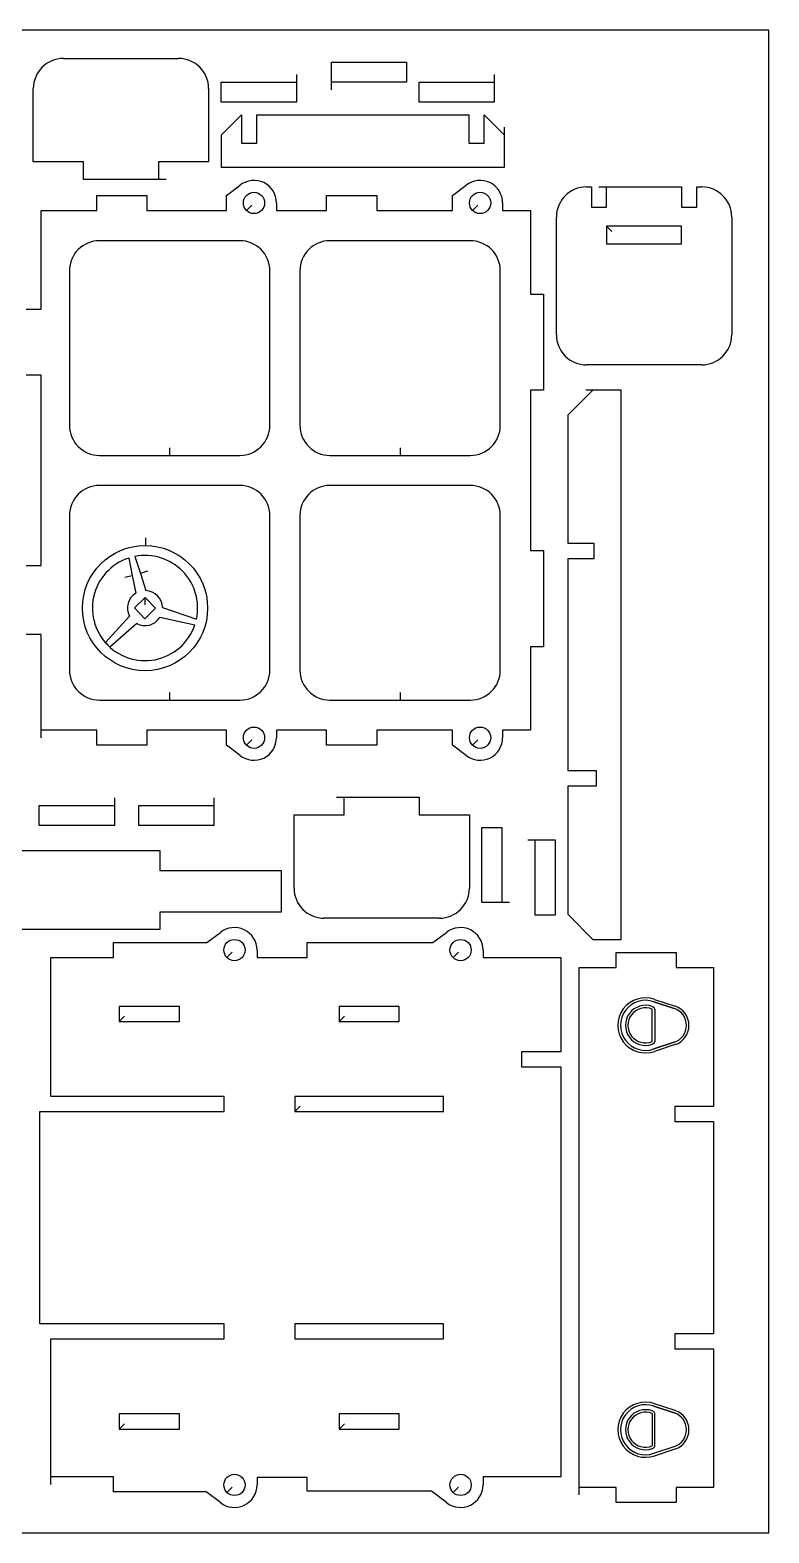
# Model space of a CAD drawing. Extents: x 0 to 667, y 0 to 500.
# Drawn here: x 420.8 to 666.6, y 0 to 500 of the extents above; entities that cross this region are included whole.
import ezdxf

# ---------------------------------------------------------------- set-up
doc = ezdxf.new("R2010")
doc.units = 0
doc.header["$MEASUREMENT"] = 0
for name, color, linetype in [('01', 5, 'Continuous'), ('02', 1, 'Continuous'), ('DEFAULT', 7, 'Continuous')]:
    doc.layers.add(name, color=color, linetype=linetype)

msp = doc.modelspace()

# ---------------------------------------------------------------- linework, layer by layer
at = {"layer": '01'}
msp.add_lwpolyline([(0, 0), (666.64, 0), (666.64, 499.98), (0, 499.98)], close=True, dxfattribs=at)
at = {"layer": '02'}
for p, q in [((627.8, 175.14), (628.05, 175.06)), ((627.8, 175.14), (628.05, 175.06)), ((628.35, 176.71), (635.14, 174.48)), ((635.14, 174.48), (628.35, 176.71)), ((628.62, 177.5), (635.4, 175.27)), ((627.8, 163.47), (627.8, 174.25)), ((628.63, 174.26), (628.63, 163.46)), ((628.63, 174.26), (628.63, 163.46)), ((628.05, 162.66), (627.8, 162.58)), ((628.05, 162.66), (627.8, 162.58)), ((635.14, 163.24), (628.35, 161.01)), ((628.35, 161.01), (635.14, 163.24)), ((635.4, 162.45), (628.62, 160.22)), ((628.05, 40.54), (627.8, 40.62)), ((628.05, 40.54), (627.8, 40.62)), ((635.14, 39.96), (628.35, 42.19)), ((628.35, 42.19), (635.14, 39.96)), ((635.4, 40.75), (628.62, 42.98)), ((627.8, 39.73), (627.8, 28.95)), ((628.63, 28.94), (628.63, 39.74)), ((628.63, 28.94), (628.63, 39.74)), ((627.8, 28.06), (628.05, 28.14)), ((627.8, 28.06), (628.05, 28.14)), ((628.35, 26.49), (635.14, 28.72)), ((628.62, 25.7), (635.4, 27.93))]:
    msp.add_line(p, q, dxfattribs=at)
for centre, radius, start, end in [((625.57, 168.86), 9.17, 70.516, 289.484), ((625.57, 168.86), 8.33, 70.4536, 289.5464), ((625.57, 168.86), 8.33, 70.4536, 289.5464), ((625.57, 168.86), 6.67, 70.4536, 289.5464), ((625.57, 168.86), 6.67, 70.4536, 289.5464), ((627.8, 174.26), 0.833, 0, 72.5226), ((627.8, 174.26), 0.833, 0, 72.5226), ((633.29, 168.86), 6.75, 288.2046, 71.7954), ((625.57, 168.86), 5.83, 67.5197, 292.4803), ((633.29, 168.86), 5.92, 288.1866, 71.7773), ((633.29, 168.86), 5.92, 288.1866, 71.7773), ((627.8, 163.46), 0.833, 287.4774, 0), ((627.8, 163.46), 0.833, 287.4774, 0), ((625.57, 34.34), 9.17, 70.516, 289.484), ((625.57, 34.34), 8.33, 70.4536, 289.5464), ((625.57, 34.34), 8.33, 70.4536, 289.5464), ((625.57, 34.34), 6.67, 70.4536, 289.5464), ((625.57, 34.34), 6.67, 70.4536, 289.5464), ((625.57, 34.34), 5.83, 67.5197, 292.4803), ((627.8, 39.74), 0.833, 0, 72.5226), ((627.8, 39.74), 0.833, 0, 72.5226), ((633.29, 34.34), 6.75, 288.2046, 71.7954), ((633.29, 34.34), 5.92, 288.2227, 71.8134), ((633.29, 34.34), 5.92, 288.2227, 71.8134), ((627.8, 28.94), 0.833, 287.4774, 0)]:
    msp.add_arc(centre, radius, start, end, dxfattribs=at)
at = {"layer": 'DEFAULT'}
for p, q in [((431.92, 490.52), (470.25, 490.52)), ((509.42, 485.14), (509.42, 482.64)), ((521.09, 482.64), (521.09, 489.31)), ((521.09, 489.31), (546.09, 489.31)), ((546.09, 489.31), (546.09, 482.64)), ((575.26, 485.14), (575.26, 482.64)), ((421.92, 456.09), (421.92, 480.52)), ((480.25, 480.52), (480.25, 456.09)), ((484.42, 475.97), (484.42, 482.64)), ((484.42, 482.64), (509.42, 482.64)), ((509.42, 482.64), (509.42, 475.97)), ((521.09, 480.14), (521.09, 482.64)), ((546.09, 482.64), (521.09, 482.64)), ((550.26, 475.97), (550.26, 482.64)), ((550.26, 482.64), (575.26, 482.64)), ((575.26, 482.64), (575.26, 475.97)), ((509.42, 475.97), (484.42, 475.97)), ((575.26, 475.97), (550.26, 475.97)), ((484.56, 465.14), (491.23, 471.8)), ((491.23, 471.8), (491.23, 462.37)), ((496.23, 462.37), (496.23, 471.8)), ((496.23, 471.8), (566.85, 471.8)), ((566.85, 471.8), (566.85, 462.37)), ((571.85, 462.37), (571.85, 471.8)), ((571.85, 471.8), (578.52, 465.14)), ((484.56, 454.28), (484.56, 465.14)), ((578.52, 467.64), (578.52, 465.14)), ((578.52, 465.14), (578.52, 454.28)), ((491.23, 462.37), (496.23, 462.37)), ((566.85, 462.37), (571.85, 462.37)), ((438.58, 456.09), (421.92, 456.09)), ((438.58, 450.26), (438.58, 456.09)), ((480.25, 456.09), (463.58, 456.09)), ((463.58, 456.09), (463.58, 450.26)), ((463.58, 450.26), (438.58, 450.26)), ((466.08, 450.26), (463.58, 450.26)), ((578.52, 454.28), (484.56, 454.28)), ((486.18, 444.97), (490.68, 448.35)), ((561.38, 444.97), (565.89, 448.35)), ((605.93, 447.77), (607.6, 447.77)), ((607.6, 447.77), (607.6, 441.11)), ((610.1, 447.77), (612.6, 447.77)), ((612.6, 447.77), (637.6, 447.77)), ((612.6, 441.11), (612.6, 447.77)), ((637.6, 447.77), (637.6, 441.11)), ((642.6, 441.11), (642.6, 447.77)), ((642.6, 447.77), (644.26, 447.77)), ((443.03, 439.97), (443.03, 444.97)), ((443.03, 444.97), (459.7, 444.97)), ((459.7, 444.97), (459.7, 439.97)), ((486.18, 439.97), (486.18, 444.97)), ((494.61, 441.74), (492.84, 439.97)), ((502.84, 442.47), (502.84, 439.97)), ((519.49, 439.97), (519.49, 444.97)), ((519.49, 444.97), (536.15, 444.97)), ((536.15, 444.97), (536.15, 439.97)), ((561.38, 439.97), (561.38, 444.97)), ((569.82, 441.74), (568.05, 439.97)), ((578.05, 442.47), (578.05, 439.97)), ((607.6, 441.11), (612.6, 441.11)), ((637.6, 441.11), (642.6, 441.11)), ((424.52, 407.12), (424.52, 439.97)), ((424.52, 439.97), (443.03, 439.97)), ((459.7, 439.97), (486.18, 439.97)), ((502.84, 439.97), (519.49, 439.97)), ((536.15, 439.97), (561.38, 439.97)), ((578.05, 439.97), (587.27, 439.97)), ((587.27, 439.97), (587.27, 412.12)), ((595.93, 398.61), (595.93, 437.78)), ((654.26, 437.78), (654.26, 398.61)), ((614.36, 432.94), (612.6, 434.71)), ((612.6, 434.71), (612.6, 428.87)), ((637.6, 434.71), (612.6, 434.71)), ((637.6, 428.87), (637.6, 434.71)), ((490.61, 429.9), (443.94, 429.9)), ((567.27, 429.9), (520.6, 429.9)), ((612.6, 428.87), (637.6, 428.87)), ((433.94, 419.9), (433.94, 368.48)), ((500.61, 368.48), (500.61, 419.9)), ((510.6, 419.9), (510.6, 368.48)), ((577.27, 368.48), (577.27, 419.9)), ((587.27, 412.12), (591.62, 412.12)), ((591.62, 412.12), (591.62, 380.15)), ((419.59, 407.12), (424.52, 407.12)), ((424.52, 385.15), (419.59, 385.15)), ((424.52, 321.81), (424.52, 385.15)), ((644.26, 388.61), (605.93, 388.61)), ((591.62, 380.15), (587.27, 380.15)), ((587.27, 380.15), (587.27, 326.81)), ((599.87, 371.95), (608.2, 380.28)), ((605.7, 380.28), (608.2, 380.28)), ((608.2, 380.28), (617.39, 380.28)), ((617.39, 380.28), (617.39, 197.37)), ((599.87, 329.15), (599.87, 371.95)), ((467.27, 360.98), (467.27, 358.48)), ((543.94, 360.98), (543.94, 358.48)), ((443.94, 358.48), (467.27, 358.48)), ((467.27, 358.48), (490.61, 358.48)), ((520.6, 358.48), (543.94, 358.48)), ((543.94, 358.48), (567.27, 358.48)), ((490.61, 348.48), (443.94, 348.48)), ((567.27, 348.48), (520.6, 348.48)), ((433.94, 338.48), (433.94, 287.06)), ((500.61, 287.06), (500.61, 338.48)), ((510.6, 338.48), (510.6, 287.06)), ((577.27, 287.06), (577.27, 338.48)), ((459.28, 331.02), (459.26, 328.52)), ((587.27, 326.81), (591.62, 326.81)), ((591.62, 326.81), (591.62, 294.76)), ((608.47, 329.15), (599.87, 329.15)), ((608.47, 324.15), (608.47, 329.15)), ((419.59, 321.81), (424.52, 321.81)), ((453.7, 324.34), (454.85, 318.49)), ((455.71, 324.86), (457.55, 319.19)), ((599.87, 253.53), (599.87, 324.15)), ((599.87, 324.15), (608.47, 324.15)), ((452.39, 318.01), (454.85, 318.49)), ((454.85, 318.49), (455.99, 312.64)), ((459.93, 319.96), (457.55, 319.19)), ((457.55, 319.19), (459.39, 313.52)), ((459.11, 311.23), (455.55, 307.72)), ((459.09, 308.73), (459.11, 311.23)), ((462.62, 307.66), (459.11, 311.23)), ((453.88, 305.04), (445.9, 296.19)), ((455.55, 307.72), (459.05, 304.16)), ((459.05, 304.16), (462.62, 307.66)), ((464.91, 307.89), (476.19, 304.02)), ((456.34, 302.54), (447.35, 294.71)), ((475.64, 302.02), (463.97, 304.51)), ((424.52, 298.92), (419.59, 298.92)), ((424.52, 267.06), (424.52, 298.92)), ((591.62, 294.76), (587.27, 294.76)), ((587.27, 294.76), (587.27, 267.06)), ((443.94, 277.06), (467.27, 277.06)), ((467.27, 279.56), (467.27, 277.06)), ((467.27, 277.06), (490.61, 277.06)), ((520.6, 277.06), (543.94, 277.06)), ((543.94, 279.56), (543.94, 277.06)), ((543.94, 277.06), (567.27, 277.06)), ((424.52, 264.56), (424.52, 267.06)), ((443.03, 267.06), (424.52, 267.06)), ((443.03, 262.06), (443.03, 267.06)), ((486.18, 267.06), (459.7, 267.06)), ((459.7, 267.06), (459.7, 262.06)), ((486.18, 262.06), (486.18, 267.06)), ((519.49, 267.06), (502.84, 267.06)), ((502.84, 267.06), (502.84, 264.56)), ((519.49, 262.06), (519.49, 267.06)), ((561.38, 267.06), (536.15, 267.06)), ((536.15, 267.06), (536.15, 262.06)), ((561.38, 262.06), (561.38, 267.06)), ((587.27, 267.06), (578.05, 267.06)), ((578.05, 267.06), (578.05, 264.56)), ((459.7, 262.06), (443.03, 262.06)), ((490.68, 258.69), (486.18, 262.06)), ((494.61, 263.83), (492.84, 262.06)), ((536.15, 262.06), (519.49, 262.06)), ((565.89, 258.69), (561.38, 262.06)), ((569.82, 263.83), (568.05, 262.06)), ((609.3, 253.53), (599.87, 253.53)), ((609.3, 248.53), (609.3, 253.53)), ((599.87, 205.7), (599.87, 248.53)), ((599.87, 248.53), (609.3, 248.53)), ((423.92, 235.34), (423.92, 242.01)), ((423.92, 242.01), (448.92, 242.01)), ((448.92, 244.51), (448.92, 242.01)), ((448.92, 242.01), (448.92, 235.34)), ((457.02, 235.34), (457.02, 242.01)), ((457.02, 242.01), (482.02, 242.01)), ((482.02, 244.51), (482.02, 242.01)), ((482.02, 242.01), (482.02, 235.34)), ((522.82, 244.77), (525.32, 244.77)), ((525.32, 244.77), (550.31, 244.77)), ((525.32, 238.94), (525.32, 244.77)), ((550.31, 244.77), (550.31, 238.94)), ((448.92, 235.34), (423.92, 235.34)), ((482.02, 235.34), (457.02, 235.34)), ((508.65, 214.52), (508.65, 238.94)), ((508.65, 238.94), (525.32, 238.94)), ((550.31, 238.94), (566.98, 238.94)), ((566.98, 238.94), (566.98, 214.52)), ((571.15, 209.73), (571.15, 234.72)), ((571.15, 234.72), (577.82, 234.72)), ((577.82, 234.72), (577.82, 209.73)), ((586.39, 230.56), (588.89, 230.56)), ((588.89, 230.56), (595.56, 230.56)), ((588.89, 205.56), (588.89, 230.56)), ((595.56, 230.56), (595.56, 205.56)), ((417.84, 227), (464, 227)), ((464, 227), (464, 220.34)), ((464, 220.34), (504.33, 220.34)), ((504.33, 220.34), (504.33, 206.54)), ((504.33, 206.54), (464, 206.54)), ((464, 206.54), (464, 200.7)), ((577.82, 209.73), (571.15, 209.73)), ((580.32, 209.73), (577.82, 209.73)), ((595.56, 205.56), (588.89, 205.56)), ((608.2, 197.37), (599.87, 205.7)), ((464, 200.7), (417.84, 200.7)), ((556.98, 204.52), (518.65, 204.52)), ((448.59, 191.39), (448.59, 196.39)), ((448.59, 196.39), (479.68, 196.39)), ((479.68, 196.39), (484.18, 199.76)), ((513.01, 191.39), (513.01, 196.39)), ((513.01, 196.39), (554.88, 196.39)), ((554.88, 196.39), (559.39, 199.76)), ((617.39, 197.37), (608.2, 197.37)), ((427.76, 145.19), (427.76, 191.39)), ((427.76, 191.39), (448.59, 191.39)), ((488.11, 193.16), (486.34, 191.39)), ((496.34, 193.89), (496.34, 191.39)), ((496.34, 191.39), (513.01, 191.39)), ((563.32, 193.16), (561.55, 191.39)), ((571.55, 193.89), (571.55, 191.39)), ((571.55, 191.39), (597.36, 191.39)), ((597.36, 191.39), (597.36, 160.03)), ((615.82, 188.06), (615.82, 193.05)), ((615.82, 193.05), (635.82, 193.05)), ((635.82, 193.05), (635.82, 188.06)), ((603.48, 15.15), (603.48, 188.06)), ((603.48, 188.06), (615.82, 188.06)), ((635.82, 188.06), (648.15, 188.06)), ((648.15, 188.06), (648.15, 141.9)), ((470.5, 175.19), (450.5, 175.19)), ((450.5, 175.19), (450.5, 170.19)), ((470.5, 170.19), (470.5, 175.19)), ((543.68, 175.19), (523.68, 175.19)), ((523.68, 175.19), (523.68, 170.19)), ((543.68, 170.19), (543.68, 175.19)), ((452.27, 171.96), (450.5, 170.19)), ((450.5, 170.19), (470.5, 170.19)), ((525.45, 171.96), (523.68, 170.19)), ((523.68, 170.19), (543.68, 170.19)), ((597.36, 160.03), (584.34, 160.03)), ((584.34, 160.03), (584.34, 155.03)), ((584.34, 155.03), (597.36, 155.03)), ((597.36, 155.03), (597.36, 18.67)), ((485.43, 145.19), (427.76, 145.19)), ((485.43, 140.19), (485.43, 145.19)), ((558.38, 145.19), (508.97, 145.19)), ((508.97, 145.19), (508.97, 140.19)), ((558.38, 140.19), (558.38, 145.19)), ((424.07, 69.61), (424.07, 140.19)), ((424.07, 140.19), (485.43, 140.19)), ((510.74, 141.96), (508.97, 140.19)), ((508.97, 140.19), (558.38, 140.19)), ((648.15, 141.9), (635.36, 141.9)), ((635.36, 141.9), (635.36, 136.9)), ((635.36, 136.9), (648.15, 136.9)), ((648.15, 136.9), (648.15, 66.27)), ((485.43, 69.61), (424.07, 69.61)), ((485.43, 64.57), (485.43, 69.61)), ((512.33, 69.57), (508.97, 69.57)), ((508.97, 69.57), (508.97, 64.57)), ((558.38, 69.61), (512.33, 69.61)), ((512.33, 69.61), (512.33, 69.57)), ((514.83, 69.57), (512.33, 69.57)), ((558.38, 64.57), (558.38, 69.61)), ((648.15, 66.27), (635.36, 66.27)), ((635.36, 66.27), (635.36, 61.27)), ((427.76, 18.67), (427.76, 64.57)), ((427.76, 64.57), (485.43, 64.57)), ((508.97, 64.57), (558.38, 64.57)), ((635.36, 61.27), (648.15, 61.27)), ((648.15, 61.27), (648.15, 15.15)), ((470.5, 39.57), (450.5, 39.57)), ((450.5, 39.57), (450.5, 34.57)), ((452.27, 36.34), (450.5, 34.57)), ((470.5, 34.57), (470.5, 39.57)), ((543.68, 39.57), (523.68, 39.57)), ((523.68, 39.57), (523.68, 34.57)), ((525.45, 36.34), (523.68, 34.57)), ((543.68, 34.57), (543.68, 39.57)), ((450.5, 34.57), (470.5, 34.57)), ((523.68, 34.57), (543.68, 34.57)), ((427.76, 16.17), (427.76, 18.67)), ((448.59, 18.67), (427.76, 18.67)), ((448.59, 13.67), (448.59, 18.67)), ((488.11, 15.25), (486.34, 13.48)), ((513.01, 18.48), (496.34, 18.48)), ((496.34, 18.48), (496.34, 15.98)), ((513.01, 13.87), (513.01, 18.48)), ((563.32, 15.25), (561.55, 13.48)), ((597.36, 18.67), (571.55, 18.67)), ((571.55, 18.67), (571.55, 15.98)), ((603.48, 12.65), (603.48, 15.15)), ((615.82, 15.15), (603.48, 15.15)), ((615.82, 10.15), (615.82, 15.15)), ((648.15, 15.15), (635.82, 15.15)), ((635.82, 15.15), (635.82, 10.15)), ((479.42, 13.67), (448.59, 13.67)), ((484.18, 10.11), (479.42, 13.67)), ((554.37, 13.87), (513.01, 13.87)), ((559.39, 10.11), (554.37, 13.87)), ((635.82, 10.15), (615.82, 10.15))]:
    msp.add_line(p, q, dxfattribs=at)
for centre, radius in [((495.34, 442.47), 3.54), ((570.55, 442.47), 3.54), ((459.08, 307.69), 20.83), ((495.34, 264.56), 3.54), ((570.55, 264.56), 3.54), ((488.84, 193.89), 3.54), ((564.05, 193.89), 3.54), ((488.84, 15.98), 3.54), ((564.05, 15.98), 3.54)]:
    msp.add_circle(centre, radius, dxfattribs=at)
for centre, radius, start, end in [((431.92, 480.52), 10, 90, 180), ((470.25, 480.52), 10, 0, 90), ((495.34, 442.47), 7.5, 0, 128.4449), ((570.55, 442.47), 7.5, 0, 128.4452), ((605.93, 437.78), 10, 90, 180), ((644.26, 437.78), 10, 0, 90), ((443.94, 419.9), 10, 90, 180), ((490.61, 419.9), 10, 0, 90), ((520.6, 419.9), 10, 90, 180), ((567.27, 419.9), 10, 0, 90), ((605.93, 398.61), 10, 180, 270), ((644.26, 398.61), 10, 270, 0), ((443.94, 368.48), 10, 180, 270), ((490.61, 368.48), 10, 270, 0), ((520.6, 368.48), 10, 180, 270), ((567.27, 368.48), 10, 270, 0), ((443.94, 338.48), 10, 90, 180), ((490.61, 338.48), 10, 0, 90), ((520.6, 338.48), 10, 90, 180), ((567.27, 338.48), 10, 0, 90), ((459.08, 307.69), 17.5, 347.8947, 101.1053), ((459.08, 307.69), 17.5, 107.8945, 227.8946), ((459.08, 307.69), 5.83, 122.0004, 206.9989), ((459.08, 307.69), 5.83, 2.0007, 86.9996), ((459.08, 307.69), 17.5, 221.1055, 341.1054), ((459.08, 307.69), 5.83, 242.001, 326.9994), ((443.94, 287.06), 10, 180, 270), ((490.61, 287.06), 10, 270, 0), ((520.6, 287.06), 10, 180, 270), ((567.27, 287.06), 10, 270, 0), ((495.34, 264.56), 7.5, 231.5554, 0), ((570.55, 264.56), 7.5, 231.5551, 0), ((518.65, 214.52), 10, 180, 270), ((556.98, 214.52), 10, 270, 0), ((488.84, 193.89), 7.5, 0, 128.4449), ((564.05, 193.89), 7.5, 0, 128.4446), ((488.84, 15.98), 7.5, 231.5547, 0), ((564.05, 15.98), 7.5, 231.555, 0)]:
    msp.add_arc(centre, radius, start, end, dxfattribs=at)

doc.saveas('drawing.dxf')
